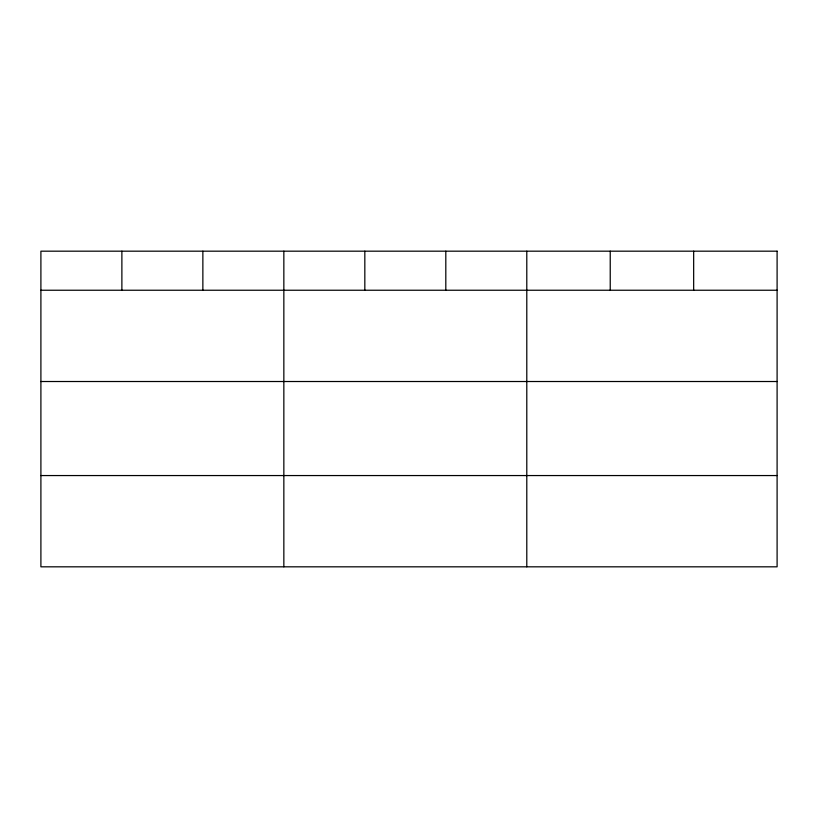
<?xml version="1.0" encoding="UTF-8"?>
<svg xmlns="http://www.w3.org/2000/svg" width="818" height="818" viewBox="0 0 818 818"><rect width="100%" height="100%" fill="white"/><g stroke="black" fill="none" stroke-linecap="round" stroke-linejoin="round"><path stroke-width="1.23" d="M40.9 290.237L777.1 290.237M40.9 381.515L777.1 381.515M40.9 475.555L777.1 475.555M693.664 251.177L693.664 290.237M610.228 251.177L610.228 290.237M526.792 251.177L526.792 566.823M445.81 251.177L445.81 290.237M364.828 251.177L364.828 290.237M283.846 251.177L283.846 566.823M202.864 251.177L202.864 290.237M121.882 251.177L121.882 290.237M777.1 251.177L40.9 251.177L40.9 566.823L777.1 566.823L777.1 251.177"/></g></svg>
